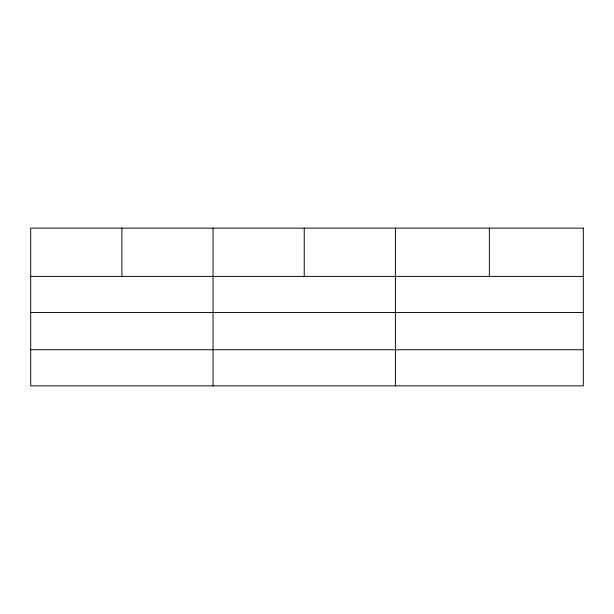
<?xml version="1.0" encoding="UTF-8"?>
<svg xmlns="http://www.w3.org/2000/svg" width="614" height="614" viewBox="0 0 614 614"><rect width="100%" height="100%" fill="white"/><g stroke="black" fill="none" stroke-linecap="round" stroke-linejoin="round"><path stroke-width="0.92" d="M30.7 276.4L583.3 276.4M30.7 312.526L583.3 312.526M30.7 349.742L583.3 349.742M489.358 228.132L489.358 276.4M395.416 228.132L395.416 385.868M304.237 228.132L304.237 276.4M213.058 228.132L213.058 385.868M121.879 228.132L121.879 276.4M583.3 228.132L30.7 228.132L30.7 385.868L583.3 385.868L583.3 228.132"/></g></svg>
